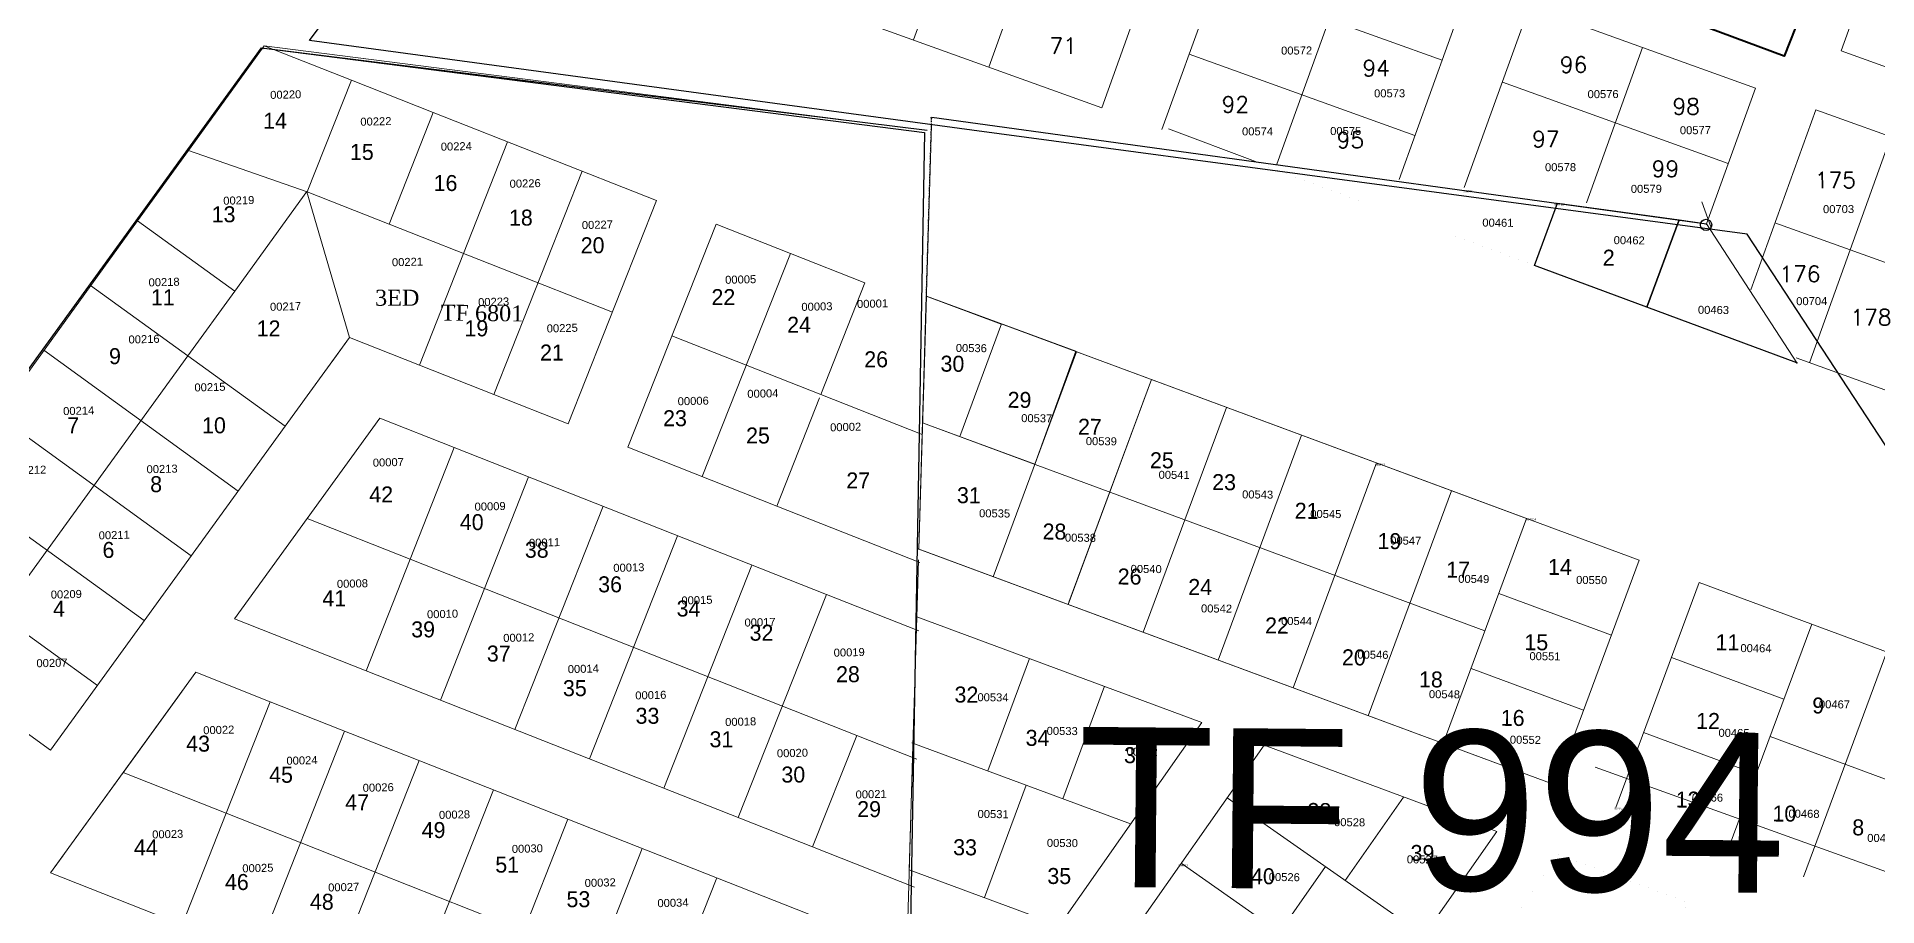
# Model space of a CAD drawing. Header units: metres. Extents: x 251686 to 255059, y 1627526 to 1631912.
# Drawn here: x 253179 to 253409, y 1630799.4 to 1630908.1 of the extents above; entities that cross this region are included whole.
import ezdxf
from ezdxf.enums import TextEntityAlignment as Align

# ---------------------------------------------------------------- set-up
doc = ezdxf.new("R2010")
doc.units = ezdxf.units.M
doc.header["$MEASUREMENT"] = 0
doc.linetypes.add('DGN Style 2', pattern=[29.229957, 17.537974, -11.691983])
doc.linetypes.add('INTERROMPU2', pattern=[0.009525, 0.00635, -0.003175])
for name, color, linetype in [('A_revoir_niveau_0', 7, 'Continuous'), ('limites_parcelles', 7, 'Continuous'), ('limites_sections', 7, 'Continuous'), ('limites_tf', 7, 'Continuous'), ('numero_lot', 7, 'Continuous'), ('numero_parcelle', 7, 'Continuous'), ('toponymie', 7, 'Continuous')]:
    doc.layers.add(name, color=color, linetype=linetype)
for name, color, linetype, lineweight in [('LESTF', 1, 'Continuous', 0), ('LIMITES PLLES', 7, 'Continuous', 0), ('Numero Titre Foncier', 4, 'Continuous', 0)]:
    doc.layers.add(name, color=color, linetype=linetype, lineweight=lineweight)
doc.styles.get("Standard").update_dxf_attribs({"font": 'txt.shx'})
doc.styles.add('Style-Arial', font='arial.ttf')
doc.styles.add('Style-ENGINEERING', font='ENGINEERING.shx')
doc.styles.add('Style-FANCY', font='times.ttf')
doc.styles.add('Style-Times New Roman', font='times.ttf')

msp = doc.modelspace()

# ---------------------------------------------------------------- linework, layer by layer
at = {"layer": 'A_revoir_niveau_0', "color": 1, "linetype": 'Continuous', "lineweight": 30}
msp.add_line((253207.400551, 1630906.714184), (253290.292309, 1630896.43687), dxfattribs=at)
at = {"layer": 'A_revoir_niveau_0', "color": 3, "ltscale": 39.37}
msp.add_line((253290.841461, 1630898.082559), (253387.68, 1630884.75), dxfattribs=at)
at = {"layer": 'A_revoir_niveau_0', "ltscale": 39.37}
msp.add_line((253380.227601, 1630874.311678), (253384.269087, 1630885.219608), dxfattribs=at)
at = {"layer": 'A_revoir_niveau_0', "color": 5, "linetype": 'INTERROMPU2', "ltscale": 1.9685, "flags": 128}
msp.add_lwpolyline([(253290.175697, 1630875.683829), (253290.841461, 1630898.082559)], dxfattribs=at)
at = {"layer": 'A_revoir_niveau_0', "color": 14, "ltscale": 39.37, "const_width": 0.001, "flags": 128}
msp.add_lwpolyline([(253330.988603, 1630892.555171), (253369.049032, 1630887.315079), (253366.162033, 1630879.523098), (253330.988603, 1630892.555171)], dxfattribs=at)
at = {"layer": 'A_revoir_niveau_0', "ltscale": 39.37, "flags": 128}
for points in [[(253369.049032, 1630887.315079), (253384.269087, 1630885.219608), (253380.227601, 1630874.311678), (253366.162033, 1630879.523098), (253369.049032, 1630887.315079)], [(253398.981691, 1630867.363119), (253380.227601, 1630874.311678), (253384.269087, 1630885.219608), (253387.680032, 1630884.749996)]]:
    msp.add_lwpolyline(points, dxfattribs=at)
at = {"layer": 'A_revoir_niveau_0', "color": 1, "ltscale": 39.37}
msp.add_circle((253387.626523, 1630884.596015), 0.70411, dxfattribs=at)
msp.add_circle((253387.626523, 1630884.596015), 0.70411, dxfattribs=at)
msp.add_point((253398.981691, 1630867.363119), dxfattribs=at)
at = {"layer": 'LESTF', "ltscale": 39.37}
for p in [(253207.277274, 1630906.628598), (253290.768551, 1630897.997528), (253290.768551, 1630897.997528), (253387.650056, 1630884.685316), (253387.650056, 1630884.685316)]:
    msp.add_point(p, dxfattribs=at)
at = {"layer": 'LIMITES PLLES', "ltscale": 39.37}
for p, q in [((253366.162033, 1630879.523098), (253369.049032, 1630887.315079)), ((253387.680032, 1630884.749996), (253398.981691, 1630867.363119))]:
    msp.add_line(p, q, dxfattribs=at)
at = {"layer": 'limites_parcelles', "color": 7, "lineweight": 0, "ltscale": 39.37}
for p, q in [((253288.555993, 1630907.727964), (253298.731917, 1630935.962752)), ((253297.967589, 1630904.335989), (253308.143514, 1630932.570777)), ((253312.084984, 1630899.248027), (253223.721568, 1630931.094535)), ((253312.084984, 1630899.248027), (253322.260908, 1630927.482815)), ((253319.615303, 1630896.534071), (253329.791227, 1630924.76886)), ((253404.503517, 1630906.34953), (253410.948269, 1630924.231562)), ((253333.995379, 1630892.174963), (253343.908622, 1630919.680898)), ((253326.399253, 1630915.357264), (253354.634041, 1630905.181339)), ((253349.262168, 1630890.276187), (253358.026016, 1630914.592935)), ((253357.404455, 1630889.263507), (253365.555292, 1630911.879356)), ((253365.555292, 1630911.879356), (253393.790081, 1630901.703432)), ((253323.007278, 1630905.945667), (253351.242066, 1630895.769743)), ((253372.671244, 1630887.364732), (253379.672687, 1630906.791394)), ((253426.620768, 1630898.378389), (253404.503517, 1630906.34953)), ((253362.163318, 1630902.46776), (253390.398106, 1630892.291836)), ((253387.68, 1630884.75), (253393.790081, 1630901.703432)), ((253393.205879, 1630876.47766), (253401.319358, 1630898.989852)), ((253481.317924, 1630870.158067), (253401.319358, 1630898.989852)), ((253331.303407, 1630892.530555), (253320.444703, 1630896.598702)), ((253400.555029, 1630867.363089), (253410.730954, 1630895.597877)), ((253388.233415, 1630884.341798), (253387.086923, 1630887.473925)), ((253462.112568, 1630861.128635), (253396.231395, 1630884.872458)), ((253289.235122, 1630844.039428), (253290.175697, 1630875.683829)), ((253290.175697, 1630875.683829), (253379.257628, 1630842.67817)), ((253294.341323, 1630858.143981), (253299.552743, 1630872.209549)), ((253298.506948, 1630840.604133), (253308.929788, 1630868.735269)), ((253471.142, 1630841.923279), (253398.894625, 1630867.961505)), ((253307.883994, 1630837.129853), (253318.306833, 1630865.260989)), ((253307.99965, 1630837.442008), (253318.306833, 1630865.260989)), ((253317.261039, 1630833.655573), (253327.683879, 1630861.786709)), ((253326.638084, 1630830.181293), (253337.060924, 1630858.312429)), ((253336.01513, 1630826.707013), (253346.437969, 1630854.838149)), ((253345.392175, 1630823.232733), (253355.815015, 1630851.363869)), ((253354.76922, 1630819.758454), (253365.19206, 1630847.88959)), ((253368.834788, 1630814.547034), (253289.235122, 1630844.039428)), ((253379.257628, 1630842.67817), (253368.834788, 1630814.547034)), ((253376.336425, 1630811.76761), (253386.759264, 1630839.898746)), ((253386.759264, 1630839.898746), (253426.374582, 1630825.220913)), ((253288.043727, 1630803.956521), (253288.984302, 1630835.600921)), ((253390.401993, 1630806.55619), (253400.824832, 1630834.687326)), ((253399.779038, 1630803.08191), (253410.201878, 1630831.213046)), ((253297.83845, 1630816.323933), (253303.04987, 1630830.389501)), ((253307.215496, 1630812.849654), (253312.426915, 1630826.915222)), ((253306.797818, 1630797.007961), (253324.617074, 1630822.398658)), ((253290.449393, 1630759.786773), (253332.373673, 1630819.524768)), ((253373.742116, 1630816.792716), (253494.145876, 1630773.458899)), ((253297.420772, 1630800.482241), (253302.632192, 1630814.547809)), ((253327.778065, 1630812.976476), (253352.33416, 1630795.742945)), ((253342.511722, 1630802.636357), (253349.82602, 1630813.058516)), ((253317.810153, 1630746.549614), (253361.460918, 1630808.747681)), ((253288.043727, 1630803.956521), (253306.797818, 1630797.007961)), ((253304.129773, 1630753.168194), (253340.056112, 1630804.35971)), ((253322.033554, 1630804.791111), (253346.589649, 1630787.55758))]:
    msp.add_line(p, q, dxfattribs=at)
at = {"layer": 'limites_parcelles', "color": 7, "linetype": 'Continuous', "lineweight": 0}
for p, q in [((253197.954276, 1630893.904672), (253207.425094, 1630906.984426)), ((253207.425094, 1630906.984426), (253218.307797, 1630902.687737)), ((253207.427095, 1630906.983427), (253290.281292, 1630896.406252)), ((253207.427095, 1630906.983427), (253289.289242, 1630896.532859)), ((253218.307797, 1630902.687737), (253212.798324, 1630888.737553)), ((253218.307797, 1630902.687737), (253228.539399, 1630898.64779)), ((253228.539399, 1630898.64779), (253223.029926, 1630884.696607)), ((253228.539399, 1630898.64779), (253256.444765, 1630887.631845)), ((253290.178426, 1630876.094576), (253290.801133, 1630897.075425)), ((253191.588759, 1630885.11315), (253197.955276, 1630893.904673)), ((253197.956276, 1630893.903976), (253212.798324, 1630888.737553)), ((253237.841854, 1630894.978475), (253226.821909, 1630867.073107)), ((253247.14331, 1630891.304161), (253236.124364, 1630863.399792)), ((253203.740244, 1630876.317963), (253212.746169, 1630888.755708)), ((253218.068538, 1630870.52864), (253212.75769, 1630888.751698)), ((253212.798324, 1630888.737553), (253223.029434, 1630884.695361)), ((253256.444765, 1630887.631845), (253245.425821, 1630859.727478)), ((253156.402009, 1630836.517206), (253191.589759, 1630885.11215)), ((253191.591209, 1630885.113651), (253203.740244, 1630876.317963)), ((253223.029926, 1630884.696607), (253250.935293, 1630873.678661)), ((253263.88493, 1630884.694793), (253252.865984, 1630856.790425)), ((253263.88493, 1630884.694793), (253282.487841, 1630877.351163)), ((253273.186386, 1630881.022477), (253262.16744, 1630853.11911)), ((253282.487841, 1630877.351163), (253276.978368, 1630863.398979)), ((253185.723966, 1630877.015825), (253210.023938, 1630859.422451)), ((253197.875453, 1630868.217639), (253203.739245, 1630876.315963)), ((253289.703882, 1630860.078262), (253290.178426, 1630876.094576)), ((253210.02594, 1630859.420452), (253218.068538, 1630870.52864)), ((253215.89073, 1630867.520776), (253218.068538, 1630870.52864)), ((253218.068538, 1630870.52864), (253226.821909, 1630867.073107)), ((253258.376457, 1630870.742609), (253276.978368, 1630863.398979)), ((253174.416287, 1630835.819343), (253197.874453, 1630868.217639)), ((253179.859175, 1630868.916501), (253204.159146, 1630851.323127)), ((253226.821909, 1630867.073107), (253245.425821, 1630859.727478)), ((253276.978368, 1630863.398979), (253289.645351, 1630858.397997)), ((253276.814533, 1630862.983914), (253271.468895, 1630849.447795)), ((253173.994384, 1630860.816177), (253198.294355, 1630843.222803)), ((253180.701981, 1630818.923832), (253210.024938, 1630859.421452)), ((253212.78351, 1630847.884544), (253221.866541, 1630860.428144)), ((253221.866541, 1630860.428144), (253231.167997, 1630856.755828)), ((253289.228338, 1630844.06196), (253289.702882, 1630860.078274)), ((253225.658525, 1630842.801645), (253231.167997, 1630856.755828)), ((253231.167997, 1630856.755828), (253277.674273, 1630838.396253)), ((253252.867984, 1630856.790426), (253271.468895, 1630849.447795)), ((253168.130592, 1630852.716853), (253192.430564, 1630835.12348)), ((253229.451506, 1630825.179146), (253240.469452, 1630853.083513)), ((253203.703478, 1630835.343946), (253212.78451, 1630847.884545)), ((253212.78451, 1630847.884545), (253225.658525, 1630842.802645)), ((253238.752667, 1630821.507613), (253249.769909, 1630849.410198)), ((253271.468895, 1630849.446795), (253289.376698, 1630842.376889)), ((253248.054237, 1630817.835587), (253259.071364, 1630845.737883)), ((253162.265801, 1630844.61653), (253186.565772, 1630827.023156)), ((253220.150051, 1630828.851461), (253225.658525, 1630842.802645)), ((253225.658525, 1630842.801645), (253281.467257, 1630820.771754)), ((253288.975375, 1630835.519457), (253289.188477, 1630842.715353)), ((253257.354941, 1630814.163902), (253268.371819, 1630842.065567)), ((253266.656852, 1630810.49174), (253277.674273, 1630838.396253)), ((253277.674275, 1630838.395253), (253289.234084, 1630833.831832)), ((253156.402009, 1630836.517206), (253180.701981, 1630818.923832)), ((253203.703478, 1630835.343946), (253220.150051, 1630828.851461)), ((253288.499843, 1630819.504156), (253288.975375, 1630835.519457)), ((253189.779095, 1630816.113427), (253198.860127, 1630828.655026)), ((253198.860127, 1630828.655026), (253208.162583, 1630824.982711)), ((253220.150051, 1630828.851461), (253275.958784, 1630806.81957)), ((253189.603191, 1630815.870358), (253197.161057, 1630826.307353)), ((253202.65411, 1630811.030527), (253208.162583, 1630824.982711)), ((253208.162583, 1630824.982711), (253282.574227, 1630795.60719)), ((253206.447382, 1630793.406761), (253217.463039, 1630821.310396)), ((253275.958784, 1630806.81957), (253281.467257, 1630820.771754)), ((253281.467257, 1630820.771754), (253288.96543, 1630817.811725)), ((253215.748992, 1630789.734836), (253226.764885, 1630817.639072)), ((253288.024299, 1630803.487853), (253288.499843, 1630819.504156)), ((253180.697064, 1630803.571828), (253189.778095, 1630816.113427)), ((253183.663441, 1630807.667004), (253189.372318, 1630815.551266)), ((253189.778095, 1630816.113427), (253202.65511, 1630811.030529)), ((253225.050004, 1630786.062399), (253236.066127, 1630813.967215)), ((253197.146638, 1630797.078344), (253202.65511, 1630811.030529)), ((253202.65411, 1630811.030527), (253277.065755, 1630781.655006)), ((253234.35146, 1630782.390084), (253245.367405, 1630810.294451)), ((253243.652915, 1630778.717768), (253254.668861, 1630806.622135)), ((253275.958784, 1630806.81957), (253288.696777, 1630801.790616)), ((253180.697064, 1630803.571828), (253182.284196, 1630805.763457)), ((253180.697064, 1630803.571828), (253197.146638, 1630797.078344)), ((253252.954371, 1630775.046454), (253263.970316, 1630802.950821))]:
    msp.add_line(p, q, dxfattribs=at)
at = {"layer": 'limites_parcelles', "color": 7, "lineweight": 0}
for p, q in [((253289.226855, 1630844.031819), (253290.165941, 1630875.676328)), ((253288.037346, 1630803.948776), (253288.976432, 1630835.593284))]:
    msp.add_line(p, q, dxfattribs=at)
at = {"layer": 'limites_parcelles', "color": 7, "linetype": 'DGN Style 2', "lineweight": 0}
msp.add_line((253287.77035, 1630794.946363), (253288.025299, 1630803.487841), dxfattribs=at)
at = {"layer": 'limites_parcelles', "color": 7, "lineweight": 0, "ltscale": 39.37, "flags": 128}
for points in [[(253290.175697, 1630875.683829), (253308.843539, 1630868.795689), (253303.718368, 1630854.669701), (253289.70541, 1630859.861628), (253290.175697, 1630875.683829)], [(253290.175697, 1630875.683829), (253299.552743, 1630872.209549)], [(253290.175697, 1630875.683829), (253365.19206, 1630847.88959)], [(253359.98064, 1630833.824022), (253289.70541, 1630859.861628)], [(253368.834788, 1630814.547034), (253289.129903, 1630844.078413)], [(253375.783348, 1630833.301124), (253361.71778, 1630838.512544)], [(253324.617074, 1630822.398658), (253288.984302, 1630835.600921)], [(253372.309068, 1630823.924079), (253358.2435, 1630829.135499)], [(253397.350552, 1630825.310281), (253383.284984, 1630830.5217)], [(253315.707446, 1630809.703309), (253288.345049, 1630819.841324)], [(253393.876273, 1630815.933235), (253379.810704, 1630821.144655)], [(253440.071028, 1630804.14981), (253395.613412, 1630820.621758)], [(253361.460918, 1630808.747681), (253332.373673, 1630819.524768)]]:
    msp.add_lwpolyline(points, dxfattribs=at)
at = {"layer": 'limites_parcelles', "color": 7, "lineweight": 0, "flags": 128}
msp.add_lwpolyline([(253290.165941, 1630875.676328), (253299.543169, 1630872.202483)], dxfattribs=at)
at = {"layer": 'limites_parcelles', "color": 7, "linetype": 'Continuous', "lineweight": 0, "flags": 128}
msp.add_lwpolyline([(253202.65411, 1630811.030527), (253208.162583, 1630824.982711), (253198.860127, 1630828.655026), (253189.779095, 1630816.113427), (253189.778095, 1630816.113427), (253202.65411, 1630811.030527)], close=True, dxfattribs=at)
at = {"layer": 'limites_parcelles', "color": 7, "lineweight": 0, "ltscale": 39.37, "const_width": 0.001, "flags": 128}
for points in [[(253360.608887, 1630793.607338), (253369.217516, 1630805.873792)], [(253385.345862, 1630799.898094), (253369.217516, 1630805.873792)], [(253378.187809, 1630785.102641), (253385.345862, 1630799.898094)]]:
    msp.add_lwpolyline(points, dxfattribs=at)
at = {"layer": 'limites_sections', "color": 112, "linetype": 'Continuous', "lineweight": 40, "flags": 128}
msp.add_lwpolyline([(253674.590697, 1631377.408104), (253674.590697, 1631377.408104), (253646.244957, 1631234.319701), (253623.83294, 1631051.575567), (253609.133378, 1630987.020807), (253440.819697, 1630955.12805), (253435.967436, 1630934.255873), (253410.924755, 1630940.010543), (253397.397847, 1630905.717981), (253240.051375, 1630964.260416), (253159.014814, 1630953.400816), (252902.302406, 1631004.373492), (252917.511762, 1631033.512299), (252933.615556, 1631071.636486), (253042.666678, 1631330.256564), (253197.294172, 1631271.365351), (253325.36771, 1631355.405241), (253397.015191, 1631407.238072), (253416.952786, 1631422.235841), (253456.97, 1631424.24), (253481.6913, 1631407.086037), (253494.993744, 1631402.644051), (253581.47345, 1631387.191228), (253674.590697, 1631377.408104)], close=True, dxfattribs=at)
at = {"layer": 'limites_tf', "color": 5, "linetype": 'Continuous', "lineweight": 30}
for p, q in [((253213.084049, 1630907.637229), (253274.595015, 1630991.310479)), ((253295.85991, 1630896.463537), (253213.084049, 1630907.637229)), ((253392.763396, 1630883.423639), (253295.85991, 1630896.463537)), ((253470.32791, 1630764.822931), (253392.763396, 1630883.423639))]:
    msp.add_line(p, q, dxfattribs=at)
at = {"layer": 'limites_tf', "color": 5, "linetype": 'Continuous', "lineweight": 30, "flags": 128}
msp.add_lwpolyline([(253002.785901, 1630393.415979), (252998.912853, 1630403.064756), (252961.578778, 1630447.612964), (252947.706872, 1630548.608587), (253207.073749, 1630906.74054), (253289.927097, 1630896.156713), (253287.534227, 1630759.626951), (253428.541291, 1630692.970492), (253002.785901, 1630393.415979)], close=True, dxfattribs=at)

# ---------------------------------------------------------------- texts
at = {"layer": 'limites_parcelles', "color": 7, "linetype": 'Continuous', "lineweight": 0, "style": 'Style-Arial'}
for s, p in [('994P15', (253346.274264, 1630854.741443)), ('994P14', (253365.154413, 1630847.900918)), ('994P5', (253376.175719, 1630811.740228)), ('994P11', (253321.670491, 1630804.630013))]:
    msp.add_text(s, height=0.25, rotation=0.1684, dxfattribs=at).set_placement(p, align=Align.TOP_LEFT)
at = {"layer": 'limites_sections', "color": 7, "linetype": 'Continuous', "lineweight": 30, "style": 'Style-Times New Roman'}
msp.add_text('TF 6801', height=2, rotation=359.37, dxfattribs=at).set_placement((253234.640974, 1630873.579949), align=Align.MIDDLE_CENTER)
at = {"layer": 'Numero Titre Foncier', "color": 4, "linetype": 'Continuous', "lineweight": 13, "style": 'Style-Arial'}
msp.add_text('TF 994', height=19.99996, rotation=359.49, dxfattribs=at).set_placement((253353.33156, 1630811.446229), align=Align.MIDDLE_CENTER)
at = {"layer": 'numero_lot', "color": 7, "lineweight": 0}
for s, p in [('71', (253305.559435, 1630905.984663)), ('94', (253344.675269, 1630903.197902)), ('96', (253369.358601, 1630903.626833)), ('92', (253327.078691, 1630898.652735)), ('98', (253383.428164, 1630898.403581)), ('95', (253341.457074, 1630894.207876)), ('97', (253365.879648, 1630894.326943)), ('99', (253380.828035, 1630890.602273)), ('175', (253401.213318, 1630889.192992)), ('176', (253396.782773, 1630877.456148)), ('178', (253405.656102, 1630872.032038))]:
    msp.add_text(s, height=2.000836, rotation=0.209829, dxfattribs=at).set_placement(p)
at = {"layer": 'numero_lot', "color": 7, "linetype": 'Continuous', "lineweight": 0}
for s, height, rotation, style, p in [('14', 1.999998, 0.0227, 'Style-ENGINEERING', (253208.77029, 1630897.613957)), ('15', 1.999998, 0.0227, 'Style-ENGINEERING', (253219.620015, 1630893.724255)), ('16', 1.999998, 0.0227, 'Style-ENGINEERING', (253230.078169, 1630889.834398)), ('13', 1.999998, 0.0227, 'Style-ENGINEERING', (253202.342538, 1630885.929409)), ('18', 1.999998, 0.0227, 'Style-ENGINEERING', (253239.496707, 1630885.512129)), ('20', 1.999998, 0.0227, 'Style-ENGINEERING', (253248.460434, 1630882.05468)), ('2', 1.999994, 359.49, 'Style-ENGINEERING', (253375.456834, 1630880.50028, -0.001968)), ('11', 1.999998, 0.0227, 'Style-ENGINEERING', (253194.744256, 1630875.543398)), ('3ED', 1.999998, 0.0227, 'Style-FANCY', (253224.041346, 1630875.493798)), ('22', 1.999998, 0.0227, 'Style-ENGINEERING', (253264.800172, 1630875.571153)), ('12', 1.999998, 0.0227, 'Style-ENGINEERING', (253207.964194, 1630871.654636)), ('19', 1.999998, 0.0227, 'Style-ENGINEERING', (253233.933811, 1630871.664925)), ('24', 1.999998, 0.0227, 'Style-ENGINEERING', (253274.257923, 1630872.113901)), ('9', 1.999998, 0.0227, 'Style-ENGINEERING', (253188.766092, 1630868.186029)), ('21', 1.999998, 0.0227, 'Style-ENGINEERING', (253243.375519, 1630868.640665)), ('26', 1.999998, 0.0227, 'Style-ENGINEERING', (253283.899431, 1630867.79172)), ('30', 1.999994, 359.49, 'Style-ENGINEERING', (253293.4341, 1630867.240816, -0.001968)), ('29', 1.999994, 359.49, 'Style-ENGINEERING', (253301.815153, 1630862.718815, -0.001968)), ('23', 1.999998, 0.0227, 'Style-ENGINEERING', (253258.757171, 1630860.426758)), ('7', 1.999998, 0.0227, 'Style-ENGINEERING', (253183.537902, 1630859.531957)), ('10', 1.999998, 0.0227, 'Style-ENGINEERING', (253201.136826, 1630859.53893)), ('25', 1.999998, 0.0227, 'Style-ENGINEERING', (253269.12659, 1630858.267867)), ('27', 1.999994, 359.49, 'Style-ENGINEERING', (253310.611935, 1630859.355376, -0.001968)), ('25', 1.999994, 359.49, 'Style-ENGINEERING', (253319.606664, 1630855.168892, -0.001968)), ('8', 1.999998, 0.0227, 'Style-ENGINEERING', (253193.908815, 1630852.181066)), ('42', 1.999998, 0.0227, 'Style-ENGINEERING', (253222.038944, 1630850.894211)), ('27', 1.999998, 0.0227, 'Style-ENGINEERING', (253281.658255, 1630852.647831)), ('23', 1.999994, 359.49, 'Style-ENGINEERING', (253327.382647, 1630852.430503, -0.001968)), ('31', 1.999994, 359.49, 'Style-ENGINEERING', (253295.485774, 1630850.79688, -0.001968)), ('21', 1.999994, 359.49, 'Style-ENGINEERING', (253337.697767, 1630848.848228, -0.001968)), ('40', 1.999998, 0.0227, 'Style-ENGINEERING', (253233.353148, 1630847.437692)), ('28', 1.999994, 359.49, 'Style-ENGINEERING', (253306.184592, 1630846.254247, -0.001968)), ('6', 1.999998, 0.0227, 'Style-ENGINEERING', (253187.951248, 1630843.958704)), ('38', 1.999998, 0.0227, 'Style-ENGINEERING', (253241.482685, 1630843.979913)), ('19', 1.999994, 359.49, 'Style-ENGINEERING', (253348.049574, 1630845.060306, -0.001968)), ('14', 1.999994, 359.49, 'Style-ENGINEERING', (253369.360816, 1630841.832695, -0.001968)), ('36', 1.999998, 0.0227, 'Style-ENGINEERING', (253250.644575, 1630839.656543)), ('26', 1.999994, 359.49, 'Style-ENGINEERING', (253315.577041, 1630840.626977, -0.001968)), ('17', 1.999994, 359.49, 'Style-ENGINEERING', (253356.639273, 1630841.49339, -0.001968)), ('41', 1.999998, 0.0227, 'Style-ENGINEERING', (253216.17069, 1630837.912884)), ('24', 1.999994, 359.49, 'Style-ENGINEERING', (253324.392098, 1630839.316585, -0.001968)), ('4', 1.999998, 0.0227, 'Style-ENGINEERING', (253181.771368, 1630836.601255)), ('34', 1.999998, 0.0227, 'Style-ENGINEERING', (253260.446979, 1630836.632426)), ('39', 1.999998, 0.0227, 'Style-ENGINEERING', (253227.277248, 1630834.023285)), ('32', 1.999998, 0.0227, 'Style-ENGINEERING', (253269.568798, 1630833.607039)), ('22', 1.999994, 359.49, 'Style-ENGINEERING', (253333.997114, 1630834.508706, -0.001968)), ('37', 1.999998, 0.0227, 'Style-ENGINEERING', (253236.735828, 1630830.998031)), ('20', 1.999994, 359.49, 'Style-ENGINEERING', (253343.606143, 1630830.522074, -0.001968)), ('15', 1.999994, 359.49, 'Style-ENGINEERING', (253366.403162, 1630832.41426, -0.001968)), ('11', 1.999994, 359.49, 'Style-ENGINEERING', (253390.298095, 1630832.406882, -0.001968)), ('28', 1.999998, 0.0227, 'Style-ENGINEERING', (253280.371853, 1630828.42032)), ('35', 1.999998, 0.0227, 'Style-ENGINEERING', (253246.242105, 1630826.675797)), ('32', 1.999994, 359.49, 'Style-ENGINEERING', (253295.180493, 1630825.867772, -0.001968)), ('18', 1.999994, 359.49, 'Style-ENGINEERING', (253353.232729, 1630827.767212, -0.001968)), ('9', 1.999994, 359.49, 'Style-ENGINEERING', (253401.639634, 1630824.503732, -0.001968)), ('33', 1.999998, 0.0227, 'Style-ENGINEERING', (253255.315912, 1630823.218392)), ('16', 1.999994, 359.49, 'Style-ENGINEERING', (253363.453513, 1630822.953852, -0.001968)), ('12', 1.999994, 359.49, 'Style-ENGINEERING', (253387.869184, 1630822.573099, -0.001968)), ('43', 1.999998, 0.0227, 'Style-ENGINEERING', (253199.154288, 1630819.735142)), ('31', 1.999998, 0.0227, 'Style-ENGINEERING', (253264.56468, 1630820.280056)), ('34', 1.999994, 359.49, 'Style-ENGINEERING', (253304.065293, 1630820.450341, -0.001968)), ('36', 1.999994, 359.49, 'Style-ENGINEERING', (253316.362398, 1630818.28767, -0.001968)), ('45', 1.999998, 0.0227, 'Style-ENGINEERING', (253209.523393, 1630815.845249)), ('30', 1.999998, 0.0227, 'Style-ENGINEERING', (253273.543657, 1630815.870614)), ('47', 1.999998, 0.0227, 'Style-ENGINEERING', (253219.0302, 1630812.388015)), ('13', 1.999994, 359.49, 'Style-ENGINEERING', (253385.318388, 1630812.740401, -0.001968)), ('29', 1.999998, 0.0227, 'Style-ENGINEERING', (253283.018157, 1630811.548367)), ('38', 1.999994, 359.49, 'Style-ENGINEERING', (253339.2908, 1630811.307985, -0.001968)), ('10', 1.999994, 359.49, 'Style-ENGINEERING', (253397.410596, 1630810.990196, -0.001968)), ('49', 1.999998, 0.0227, 'Style-ENGINEERING', (253228.58419, 1630808.9308)), ('8', 1.999994, 359.49, 'Style-ENGINEERING', (253406.635807, 1630809.265511, -0.001968)), ('44', 1.999998, 0.0227, 'Style-ENGINEERING', (253192.630811, 1630806.753556)), ('33', 1.999994, 359.49, 'Style-ENGINEERING', (253295.010535, 1630806.77444, -0.001968)), ('39', 1.999994, 359.49, 'Style-ENGINEERING', (253352.176262, 1630806.060263, -0.001968)), ('51', 1.999998, 0.0227, 'Style-ENGINEERING', (253237.784887, 1630804.608445)), ('35', 1.999994, 359.49, 'Style-ENGINEERING', (253306.785372, 1630803.179172, -0.001968)), ('40', 1.999994, 359.49, 'Style-ENGINEERING', (253332.235689, 1630803.157949, -0.001968)), ('46', 1.999998, 0.0227, 'Style-ENGINEERING', (253204.00032, 1630802.431059)), ('53', 1.999998, 0.0227, 'Style-ENGINEERING', (253246.684997, 1630800.284971)), ('48', 1.999998, 0.0227, 'Style-ENGINEERING', (253214.620123, 1630799.961267))]:
    msp.add_text(s, height=height, rotation=rotation, dxfattribs=dict(at, style=style)).set_placement(p, align=Align.MIDDLE_CENTER)
at = {"layer": 'numero_parcelle', "color": 5, "lineweight": 0, "style": 'Style-Arial'}
for s, rotation, p in [('00572', 0.23, (253334.50321, 1630906.896839, -0.001969)), ('00220', 1.45, (253208.151312, 1630901.347855)), ('00573', 0.23, (253346.126183, 1630901.548103, -0.001969)), ('00576', 0.23, (253372.807539, 1630901.445761, -0.001969)), ('00222', 1.45, (253219.420677, 1630897.991699)), ('00574', 0.23, (253329.621931, 1630896.790203, -0.001969)), ('00575', 0.23, (253340.637322, 1630896.834422, -0.001969)), ('00577', 0.23, (253384.343445, 1630896.934469, -0.001969)), ('00224', 1.45, (253229.471228, 1630894.874427)), ('00578', 0.23, (253367.4871, 1630892.309203, -0.001969)), ('00226', 1.45, (253238.077986, 1630890.237069)), ('00579', 0.23, (253378.212189, 1630889.604292, -0.001969)), ('00219', 1.45, (253202.287622, 1630888.117314)), ('00703', 0.23, (253402.236301, 1630887.068554, -0.001969)), ('00227', 1.45, (253247.102386, 1630885.070814)), ('00461', 359.49, (253359.665646, 1630885.390775, -0.001968)), ('00462', 359.49, (253376.080698, 1630883.193107, -0.001968)), ('00221', 1.45, (253223.368913, 1630880.424041)), ('00218', 1.45, (253192.950375, 1630877.901745)), ('00005', 1.45, (253265.011112, 1630878.226654)), ('00217', 1.45, (253208.129698, 1630874.852448)), ('00223', 1.45, (253234.140555, 1630875.436881)), ('00003', 1.45, (253274.541982, 1630874.840411)), ('00001', 1.45, (253281.493472, 1630875.204653, 0.001968)), ('00704', 0.23, (253398.884078, 1630875.560562, -0.001969)), ('00463', 359.49, (253386.610243, 1630874.483998, -0.001968)), ('00216', 1.45, (253190.445945, 1630870.763411)), ('00225', 1.45, (253242.713196, 1630872.147331)), ('00536', 359.49, (253293.856571, 1630869.712842, -0.001968)), ('00215', 1.45, (253198.682821, 1630864.768019)), ('00004', 1.45, (253267.785107, 1630863.967953)), ('00214', 1.45, (253182.276448, 1630861.810449)), ('00006', 1.45, (253259.081234, 1630863.037643)), ('00002', 1.45, (253278.132283, 1630859.779251, 0.001968)), ('00537', 359.49, (253302.028427, 1630860.940462, -0.001968)), ('00539', 359.49, (253310.105472, 1630858.066986, -0.001968)), ('00212', 1.45, (253176.285975, 1630854.408187)), ('00213', 1.45, (253192.701873, 1630854.53712)), ('00007', 1.45, (253220.974429, 1630855.365355)), ('00541', 359.49, (253319.201865, 1630853.857373, -0.001968)), ('00009', 1.45, (253233.695474, 1630849.858885)), ('00543', 359.49, (253329.639787, 1630851.405237, -0.001968)), ('00535', 359.49, (253296.766315, 1630849.04373, -0.001968)), ('00545', 359.49, (253338.162694, 1630848.970147, -0.001968)), ('00211', 1.45, (253186.718505, 1630846.269888)), ('00011', 1.45, (253240.49773, 1630845.339903)), ('00538', 359.49, (253307.493604, 1630845.999212, -0.001968)), ('00547', 359.49, (253348.150815, 1630845.637305, -0.001968)), ('00013', 1.45, (253251.03648, 1630842.206859)), ('00540', 359.49, (253315.708771, 1630842.092346, -0.001968)), ('00549', 359.49, (253356.652724, 1630840.843178, -0.001968)), ('00550', 359.49, (253371.383598, 1630840.712052, -0.001968)), ('00209', 1.45, (253180.728594, 1630838.867631)), ('00008', 1.45, (253216.489328, 1630840.205471)), ('00015', 1.45, (253259.545389, 1630838.134622)), ('00010', 1.45, (253227.751541, 1630836.399814)), ('00542', 359.49, (253324.503985, 1630837.148157, -0.001968)), ('00012', 1.45, (253237.280019, 1630833.445565)), ('00017', 1.45, (253267.431054, 1630835.367151)), ('00544', 359.49, (253334.507854, 1630835.584593, -0.001968)), ('00019', 1.45, (253278.575989, 1630831.603245)), ('00546', 359.49, (253344.046174, 1630831.371046, -0.001968)), ('00551', 359.49, (253365.553249, 1630831.179603, -0.001968)), ('00464', 359.49, (253391.922977, 1630832.183951, -0.001968)), ('00207', 1.45, (253178.938713, 1630830.281717)), ('00014', 1.45, (253245.344273, 1630829.548256)), ('00016', 1.45, (253253.782248, 1630826.255298)), ('00534', 359.49, (253296.561577, 1630826.043117, -0.001968)), ('00548', 359.49, (253352.988697, 1630826.425545, -0.001968)), ('00467', 359.49, (253401.730979, 1630825.166425, -0.001968)), ('00022', 1.45, (253199.783594, 1630821.902738)), ('00018', 1.45, (253265.013375, 1630822.934077)), ('00533', 359.49, (253305.216045, 1630821.837438, -0.001968)), ('00552', 359.49, (253363.103128, 1630820.732355, -0.001968)), ('00465', 359.49, (253389.176926, 1630821.591887, -0.001968)), ('00024', 1.45, (253210.1814, 1630818.090292)), ('00020', 1.45, (253271.48325, 1630819.015929)), ('00532', 359.49, (253315.210727, 1630819.241796, -0.001968)), ('00026', 1.45, (253219.713706, 1630814.70406)), ('00021', 1.45, (253281.315645, 1630813.870127)), ('00466', 359.49, (253385.86395, 1630813.511544, -0.001968)), ('00028', 1.45, (253229.245576, 1630811.317825)), ('00531', 359.49, (253296.578956, 1630811.445264, -0.001968)), ('00468', 359.49, (253397.926205, 1630811.487303, -0.001968)), ('00023', 1.45, (253193.404742, 1630808.873263)), ('00528', 359.49, (253341.13427, 1630810.421989, -0.001968)), ('00470', 359.49, (253407.769642, 1630808.450653, -0.001968)), ('00030', 1.45, (253238.351255, 1630807.063217)), ('00530', 359.49, (253305.238673, 1630807.829344, -0.001968)), ('00025', 1.45, (253204.671232, 1630804.634627)), ('00527', 359.49, (253350.226727, 1630805.770057, -0.001968)), ('00027', 1.45, (253215.396436, 1630802.244793)), ('00032', 1.45, (253247.45794, 1630802.807618)), ('00526', 359.49, (253332.970606, 1630803.564437, -0.001968)), ('00034', 1.45, (253256.549594, 1630800.28295))]:
    msp.add_text(s, height=1, rotation=rotation, dxfattribs=at).set_placement(p, align=Align.TOP_LEFT)
at = {"layer": 'toponymie', "color": 5, "linetype": 'Continuous', "lineweight": 140, "style": 'Style-Arial'}
for s, p in [('994P21', (253357.291875, 1630888.905904)), ('994P21', (253357.291875, 1630888.905904)), ('994P18', (253368.643615, 1630887.302265)), ('994P18', (253368.643615, 1630887.302265))]:
    msp.add_text(s, height=0.25, rotation=0.1684, dxfattribs=at).set_placement(p, align=Align.TOP_LEFT)

doc.saveas('drawing.dxf')
